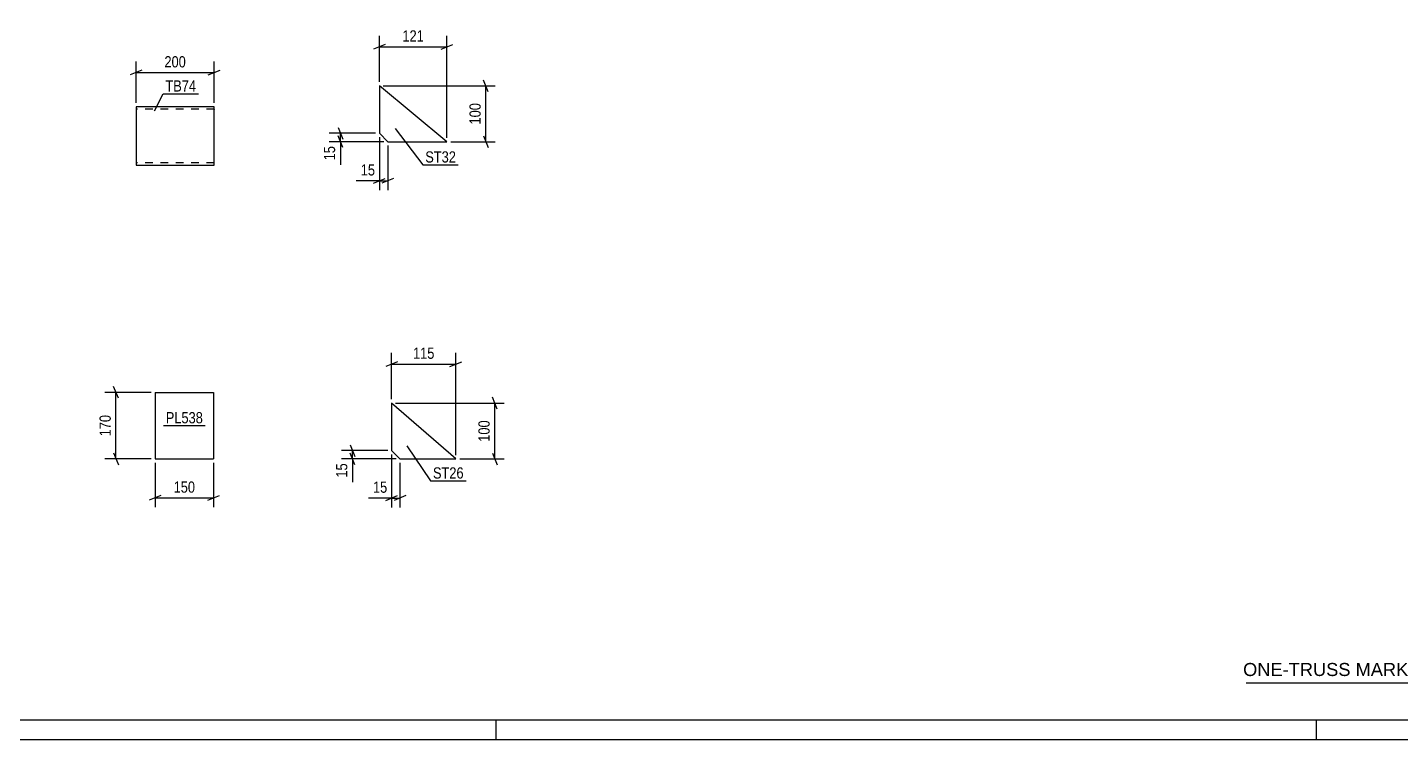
# Model space of a CAD drawing. Header units: millimetres. Extents: x 0 to 1189, y 0 to 841.
# Drawn here: x 439 to 790.5, y 0 to 182.2 of the extents above; entities that cross this region are included whole.
import ezdxf

# ---------------------------------------------------------------- set-up
doc = ezdxf.new("R2010")
doc.units = ezdxf.units.MM
doc.linetypes.add('DXK_LINE_DOT2', pattern=[3.9198, 1.9599, -1.9599])
doc.styles.add('Arial', font='ARIAL.TTF', dxfattribs={"height": 0.2})
doc.styles.add('Arial Narrow', font='ARIALN.TTF', dxfattribs={"height": 0.2})

# ---------------------------------------------------------------- blocks, each defined once
blk = doc.blocks.new('Unknown-203773696-1113')
at = {"color": 5, "linetype": 'Continuous'}
for p, q in [((5, 5), (1184, 5)), ((559, 0), (559, 5)), ((769, 0), (769, 5)), ((0, 0), (1189, 0))]:
    blk.add_line(p, q, dxfattribs=at)
blk = doc.blocks.new('Part-203773696-2936 - 2922')
at = {"color": 2, "linetype": 'Continuous'}
for p, q in [((471.68, 88.83), (471.68, 71.83)), ((471.68, 88.83), (486.68, 88.83)), ((486.68, 88.83), (486.68, 71.83)), ((471.68, 71.83), (486.68, 71.83))]:
    blk.add_line(p, q, dxfattribs=at)
blk = doc.blocks.new('Part-203773696-2906 - 2889')
at = {"color": 2, "linetype": 'Continuous'}
for p, q in [((466.82, 161.96), (466.82, 147.05)), ((486.82, 161.96), (466.82, 161.96)), ((486.82, 148.16), (486.82, 161.96)), ((486.82, 146.96), (486.82, 148.16)), ((466.82, 147.05), (466.82, 146.96)), ((466.82, 146.96), (486.82, 146.96))]:
    blk.add_line(p, q, dxfattribs=at)
at = {"color": 7, "linetype": 'DXK_LINE_DOT2'}
for p, q in [((486.82, 161.36), (466.82, 161.36)), ((486.82, 161.36), (486.82, 161.31)), ((486.82, 161.31), (486.82, 161.36)), ((486.82, 161.22), (486.82, 161.31)), ((486.82, 161.31), (486.82, 161.22)), ((486.82, 147.61), (486.82, 147.93)), ((466.82, 147.56), (466.82, 147.61)), ((486.82, 147.56), (466.82, 147.56)), ((486.82, 147.56), (486.82, 147.61))]:
    blk.add_line(p, q, dxfattribs=at)
blk = doc.blocks.new('Part-203773696-1360 - 1344')
at = {"color": 2, "linetype": 'Continuous'}
for p, q in [((529.12, 167.28), (529.12, 155.14)), ((546.39, 153), (529.12, 167.28)), ((529.12, 155.14), (531.26, 153)), ((531.26, 153), (546.39, 153))]:
    blk.add_line(p, q, dxfattribs=at)
blk = doc.blocks.new('Part-203773696-1223 - 1205')
at = {"color": 2, "linetype": 'Continuous'}
for p, q in [((532.25, 86.09), (532.25, 73.95)), ((548.68, 71.81), (532.25, 86.09)), ((532.25, 73.95), (534.39, 71.81)), ((534.39, 71.81), (548.68, 71.81))]:
    blk.add_line(p, q, dxfattribs=at)
blk = doc.blocks.new('StraightDimension-203773696-2938 - 2922')
at = {"color": 7, "linetype": 'Continuous'}
for p, q in [((471.68, 70.83), (471.68, 59.43)), ((486.68, 70.83), (486.68, 59.43)), ((473.18, 62.43), (470.18, 61.23)), ((471.68, 61.83), (486.68, 61.83)), ((485.18, 61.23), (488.18, 62.43))]:
    blk.add_line(p, q, dxfattribs=at)
at = {"color": 0}
blk.add_wipeout([(482.52, 62.58), (482.52, 66.78), (475.84, 66.78), (475.84, 62.58)], dxfattribs=at)
at = {"color": 3, "style": 'Arial Narrow'}
blk.add_text('150', height=2.863, dxfattribs=at).set_placement((476.44, 63.18))
blk = doc.blocks.new('StraightDimension-203773696-2949 - 2922')
at = {"color": 7, "linetype": 'Continuous'}
for p, q in [((470.68, 88.83), (458.83, 88.83)), ((462.28, 87.33), (461.08, 90.33)), ((461.68, 71.83), (461.68, 88.83)), ((470.68, 71.83), (458.83, 71.83)), ((461.08, 73.33), (462.28, 70.33))]:
    blk.add_line(p, q, dxfattribs=at)
at = {"color": 0}
blk.add_wipeout([(460.93, 83.67), (456.73, 83.67), (456.73, 76.99), (460.93, 76.99)], dxfattribs=at)
at = {"color": 3, "style": 'Arial Narrow'}
blk.add_text('170', height=2.863, rotation=90.0002, dxfattribs=at).set_placement((460.33, 77.59))
blk = doc.blocks.new('StraightDimension-203773696-2908 - 2889')
at = {"color": 7, "linetype": 'Continuous'}
for p, q in [((466.82, 162.96), (466.82, 173.52)), ((486.82, 162.96), (486.82, 173.52)), ((468.32, 171.27), (465.32, 170.07)), ((466.82, 170.67), (486.82, 170.67)), ((485.32, 170.07), (488.32, 171.27))]:
    blk.add_line(p, q, dxfattribs=at)
at = {"color": 0}
blk.add_wipeout([(480.16, 171.42), (480.16, 175.62), (473.48, 175.62), (473.48, 171.42)], dxfattribs=at)
at = {"color": 3, "style": 'Arial Narrow'}
blk.add_text('200', height=2.863, dxfattribs=at).set_placement((474.08, 172.02))
blk = doc.blocks.new('StraightDimension-203773696-1362 - 1344')
at = {"color": 7, "linetype": 'Continuous'}
for p, q in [((528.12, 155.14), (516.27, 155.14)), ((518.52, 156.64), (519.72, 153.64)), ((519.12, 153), (519.12, 155.14)), ((530.26, 153), (516.27, 153)), ((519.72, 151.5), (518.52, 154.5))]:
    blk.add_line(p, q, dxfattribs=at)
at = {"color": 0}
blk.add_wipeout([(518.37, 152.47), (514.17, 152.47), (514.17, 147.62), (518.37, 147.62)], dxfattribs=at)
at = {"color": 7, "linetype": 'Continuous'}
blk.add_line((519.12, 153), (519.12, 147.09), dxfattribs=at)
blk.add_line((519.12, 153), (519.12, 147.09), dxfattribs=at)
at = {"color": 3, "style": 'Arial Narrow'}
blk.add_text('15', height=2.863, rotation=90.0002, dxfattribs=at).set_placement((517.77, 148.22))
blk = doc.blocks.new('StraightDimension-203773696-1389 - 1344')
at = {"color": 7, "linetype": 'Continuous'}
for p, q in [((529.12, 154.14), (529.12, 140.6)), ((531.26, 152), (531.26, 140.6)), ((527.62, 142.4), (530.62, 143.6)), ((529.12, 143), (531.26, 143)), ((532.76, 143.6), (529.76, 142.4))]:
    blk.add_line(p, q, dxfattribs=at)
at = {"color": 0}
blk.add_wipeout([(528.6, 143.75), (528.6, 147.95), (523.74, 147.95), (523.74, 143.75)], dxfattribs=at)
at = {"color": 7, "linetype": 'Continuous'}
blk.add_line((529.12, 143), (523.21, 143), dxfattribs=at)
blk.add_line((529.12, 143), (523.21, 143), dxfattribs=at)
at = {"color": 3, "style": 'Arial Narrow'}
blk.add_text('15', height=2.863, dxfattribs=at).set_placement((524.34, 144.35))
blk = doc.blocks.new('StraightDimension-203773696-1373 - 1344')
at = {"color": 7, "linetype": 'Continuous'}
for p, q in [((556.99, 165.78), (555.79, 168.78)), ((530.12, 167.28), (558.79, 167.28)), ((556.39, 153), (556.39, 167.28)), ((547.39, 153), (558.79, 153)), ((555.79, 154.5), (556.99, 151.5))]:
    blk.add_line(p, q, dxfattribs=at)
at = {"color": 0}
blk.add_wipeout([(555.64, 163.48), (551.44, 163.48), (551.44, 156.8), (555.64, 156.8)], dxfattribs=at)
at = {"color": 3, "style": 'Arial Narrow'}
blk.add_text('100', height=2.863, rotation=90.0002, dxfattribs=at).set_placement((555.04, 157.4))
blk = doc.blocks.new('StraightDimension-203773696-1382 - 1344')
at = {"color": 7, "linetype": 'Continuous'}
for p, q in [((529.12, 168.28), (529.12, 180.13)), ((546.39, 154), (546.39, 180.13)), ((530.62, 177.88), (527.62, 176.68)), ((529.12, 177.28), (546.39, 177.28)), ((544.89, 176.68), (547.89, 177.88))]:
    blk.add_line(p, q, dxfattribs=at)
at = {"color": 0}
blk.add_wipeout([(541.1, 178.03), (541.1, 182.23), (534.41, 182.23), (534.41, 178.03)], dxfattribs=at)
at = {"color": 3, "style": 'Arial Narrow'}
blk.add_text('121', height=2.863, dxfattribs=at).set_placement((535.01, 178.63))
blk = doc.blocks.new('StraightDimension-203773696-1242 - 1205')
at = {"color": 7, "linetype": 'Continuous'}
for p, q in [((533.25, 86.09), (561.08, 86.09)), ((559.28, 84.59), (558.08, 87.59)), ((558.68, 71.81), (558.68, 86.09)), ((549.68, 71.81), (561.08, 71.81)), ((558.08, 73.31), (559.28, 70.31))]:
    blk.add_line(p, q, dxfattribs=at)
at = {"color": 0}
blk.add_wipeout([(557.93, 82.29), (553.73, 82.29), (553.73, 75.61), (557.93, 75.61)], dxfattribs=at)
at = {"color": 3, "style": 'Arial Narrow'}
blk.add_text('100', height=2.863, rotation=90.0002, dxfattribs=at).set_placement((557.33, 76.21))
blk = doc.blocks.new('StraightDimension-203773696-1226 - 1205')
at = {"color": 7, "linetype": 'Continuous'}
for p, q in [((532.25, 72.95), (532.25, 59.41)), ((534.39, 70.81), (534.39, 59.41)), ((530.75, 61.21), (533.75, 62.41)), ((532.25, 61.81), (534.39, 61.81)), ((535.89, 62.41), (532.89, 61.21))]:
    blk.add_line(p, q, dxfattribs=at)
at = {"color": 0}
blk.add_wipeout([(531.73, 62.56), (531.73, 66.76), (526.87, 66.76), (526.87, 62.56)], dxfattribs=at)
at = {"color": 7, "linetype": 'Continuous'}
blk.add_line((532.25, 61.81), (526.35, 61.81), dxfattribs=at)
blk.add_line((532.25, 61.81), (526.35, 61.81), dxfattribs=at)
at = {"color": 3, "style": 'Arial Narrow'}
blk.add_text('15', height=2.863, dxfattribs=at).set_placement((527.47, 63.16))
blk = doc.blocks.new('StraightDimension-203773696-1252 - 1205')
at = {"color": 7, "linetype": 'Continuous'}
for p, q in [((532.25, 87.09), (532.25, 98.94)), ((548.68, 72.81), (548.68, 98.94)), ((533.75, 96.69), (530.75, 95.49)), ((532.25, 96.09), (548.68, 96.09)), ((547.18, 95.49), (550.18, 96.69))]:
    blk.add_line(p, q, dxfattribs=at)
at = {"color": 0}
blk.add_wipeout([(543.81, 96.84), (543.81, 101.04), (537.12, 101.04), (537.12, 96.84)], dxfattribs=at)
at = {"color": 3, "style": 'Arial Narrow'}
blk.add_text('115', height=2.863, dxfattribs=at).set_placement((537.72, 97.44))
blk = doc.blocks.new('StraightDimension-203773696-1259 - 1205')
at = {"color": 7, "linetype": 'Continuous'}
for p, q in [((531.25, 73.95), (519.4, 73.95)), ((521.65, 75.45), (522.85, 72.45)), ((522.25, 71.81), (522.25, 73.95)), ((533.39, 71.81), (519.4, 71.81)), ((522.85, 70.31), (521.65, 73.31))]:
    blk.add_line(p, q, dxfattribs=at)
at = {"color": 0}
blk.add_wipeout([(521.5, 71.28), (517.3, 71.28), (517.3, 66.43), (521.5, 66.43)], dxfattribs=at)
at = {"color": 7, "linetype": 'Continuous'}
blk.add_line((522.25, 71.81), (522.25, 65.9), dxfattribs=at)
blk.add_line((522.25, 71.81), (522.25, 65.9), dxfattribs=at)
at = {"color": 3, "style": 'Arial Narrow'}
blk.add_text('15', height=2.863, rotation=90.0002, dxfattribs=at).set_placement((520.9, 67.03))
blk = doc.blocks.new('Unknown-203773696-30845')
at = {"color": 7, "linetype": 'Continuous'}
blk.add_line((751, 14.5), (821, 14.5), dxfattribs=at)
at = {"color": 7, "style": 'Arial'}
blk.add_text('ONE-TRUSS MARKED AS TR540', height=3.3428, dxfattribs=at).set_placement((750.24, 16.25))
blk = doc.blocks.new('Mark-203773696-2934 - 2922')
at = {"color": 0}
blk.add_wipeout([(483.93, 80.93), (483.93, 83.93), (474.43, 83.93), (474.43, 80.93)], dxfattribs=at)
blk.add_wipeout([(483.93, 80.93), (483.93, 83.93), (474.43, 83.93), (474.43, 80.93)], dxfattribs=at)
at = {"color": 30, "linetype": 'Continuous'}
blk.add_line((473.83, 80.33), (484.53, 80.33), dxfattribs=at)
at = {"color": 3, "style": 'Arial Narrow'}
blk.add_text('PL538', height=2.863, dxfattribs=at).set_placement((474.43, 80.93))
blk = doc.blocks.new('Mark-203773696-2902 - 2889')
at = {"color": 0}
blk.add_wipeout([(482.19, 165.84), (482.19, 168.84), (474.33, 168.84), (474.33, 165.84)], dxfattribs=at)
blk.add_wipeout([(482.19, 165.84), (482.19, 168.84), (474.33, 168.84), (474.33, 165.84)], dxfattribs=at)
at = {"color": 30, "linetype": 'Continuous'}
for p, q in [((471.53, 160.88), (473.73, 165.24)), ((473.73, 165.24), (482.79, 165.24))]:
    blk.add_line(p, q, dxfattribs=at)
at = {"color": 3, "style": 'Arial Narrow'}
blk.add_text('TB74', height=2.863, dxfattribs=at).set_placement((474.33, 165.84))
blk = doc.blocks.new('Mark-203773696-1356 - 1344')
at = {"color": 0}
blk.add_wipeout([(548.71, 147.67), (548.71, 150.67), (540.86, 150.67), (540.86, 147.67)], dxfattribs=at)
blk.add_wipeout([(548.71, 147.67), (548.71, 150.67), (540.86, 150.67), (540.86, 147.67)], dxfattribs=at)
at = {"color": 30, "linetype": 'Continuous'}
for p, q in [((533.17, 156.35), (540.26, 147.07)), ((540.26, 147.07), (549.31, 147.07))]:
    blk.add_line(p, q, dxfattribs=at)
at = {"color": 3, "style": 'Arial Narrow'}
blk.add_text('ST32', height=2.863, dxfattribs=at).set_placement((540.86, 147.67))
blk = doc.blocks.new('Mark-203773696-1218 - 1205')
at = {"color": 0}
blk.add_wipeout([(550.69, 66.79), (550.69, 69.79), (542.83, 69.79), (542.83, 66.79)], dxfattribs=at)
blk.add_wipeout([(550.69, 66.79), (550.69, 69.79), (542.83, 69.79), (542.83, 66.79)], dxfattribs=at)
at = {"color": 30, "linetype": 'Continuous'}
for p, q in [((536.12, 75.17), (542.23, 66.19)), ((542.23, 66.19), (551.29, 66.19))]:
    blk.add_line(p, q, dxfattribs=at)
at = {"color": 3, "style": 'Arial Narrow'}
blk.add_text('ST26', height=2.863, dxfattribs=at).set_placement((542.83, 66.79))

msp = doc.modelspace()

# ---------------------------------------------------------------- block references
for name in ['Unknown-203773696-1113', 'Part-203773696-1360 - 1344', 'Part-203773696-2906 - 2889', 'Part-203773696-2936 - 2922', 'Part-203773696-1223 - 1205', 'Unknown-203773696-30845']:
    msp.add_blockref(name, (0, 0))

# ---------------------------------------------------------------- next in the draw order: block references
for name in ['StraightDimension-203773696-2908 - 2889', 'StraightDimension-203773696-1362 - 1344', 'StraightDimension-203773696-1242 - 1205', 'Mark-203773696-2934 - 2922', 'StraightDimension-203773696-2938 - 2922']:
    msp.add_blockref(name, (0, 0))

# ---------------------------------------------------------------- next in the draw order: block references
for name in ['Mark-203773696-2902 - 2889', 'StraightDimension-203773696-1389 - 1344', 'StraightDimension-203773696-2949 - 2922', 'StraightDimension-203773696-1226 - 1205']:
    msp.add_blockref(name, (0, 0))

# ---------------------------------------------------------------- next in the draw order: block references
for name in ['StraightDimension-203773696-1373 - 1344', 'StraightDimension-203773696-1252 - 1205']:
    msp.add_blockref(name, (0, 0))

# ---------------------------------------------------------------- next in the draw order: block references
for name in ['StraightDimension-203773696-1382 - 1344', 'StraightDimension-203773696-1259 - 1205', 'Mark-203773696-1218 - 1205']:
    msp.add_blockref(name, (0, 0))

# ---------------------------------------------------------------- next in the draw order: block references
msp.add_blockref('Mark-203773696-1356 - 1344', (0, 0))

doc.saveas('drawing.dxf')
